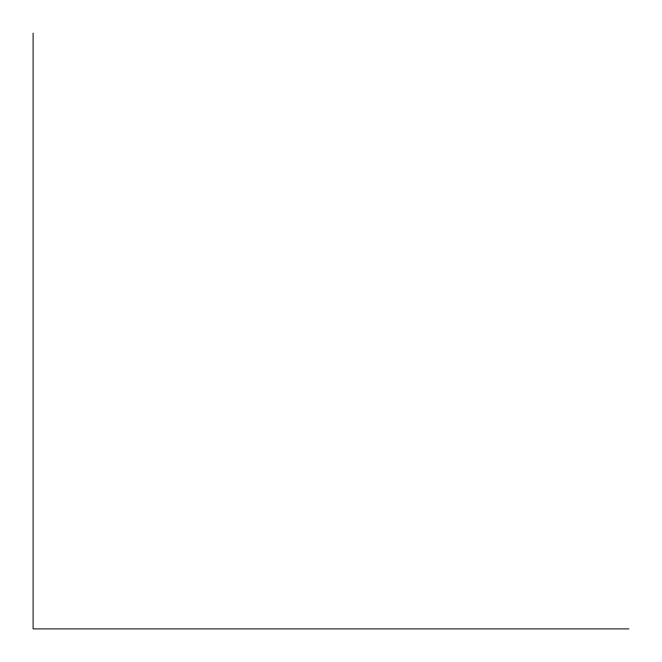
<?xml version="1.0" encoding="UTF-8"?>
<svg xmlns="http://www.w3.org/2000/svg" width="662" height="662" viewBox="0 0 662 662"><rect width="100%" height="100%" fill="white"/><g stroke="black" fill="none" stroke-linecap="round" stroke-linejoin="round"><path stroke-width="0.99" d="M628.9 628.9L33.1 628.9L33.1 33.1"/></g></svg>
